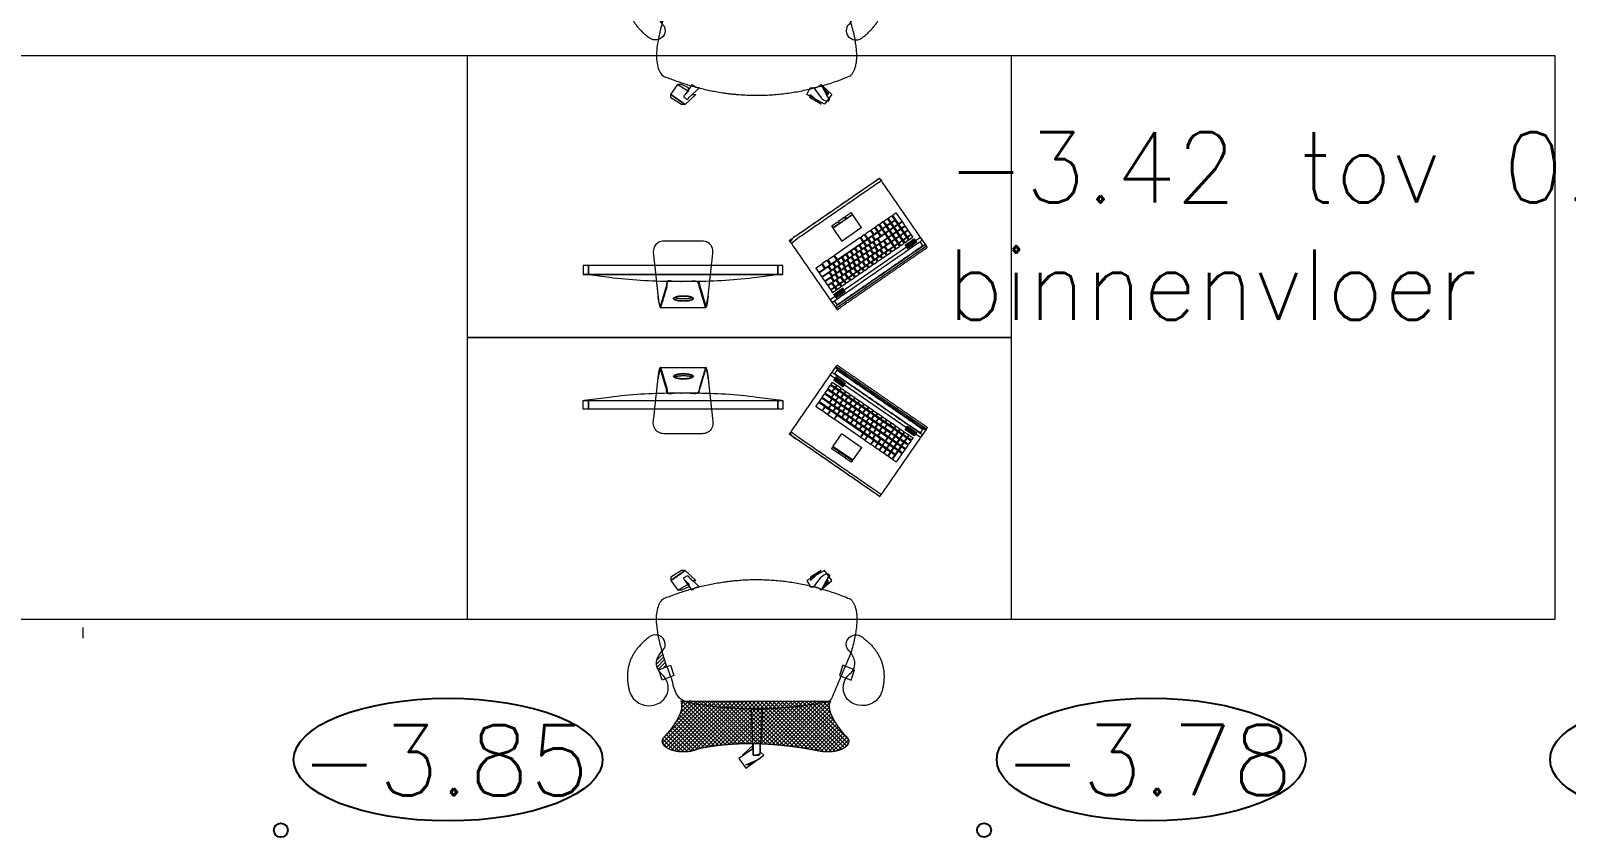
# Model space of a CAD drawing. Header units: millimetres. Extents: x 361 to 21231, y 184 to 1849.
# Drawn here: x 2503.356 to 2507.723, y 507.812 to 510.106 of the extents above; entities that cross this region are included whole.
import ezdxf

# ---------------------------------------------------------------- set-up
doc = ezdxf.new("R2010")
doc.units = ezdxf.units.MM
doc.header["$LTSCALE"] = 0.2
doc.set_wipeout_variables(frame=1)
for name, color, linetype, lineweight in [('... interieur - ALGEMEEN', 7, 'Continuous', 5), ('... interieur - los meubilair', 7, 'Continuous', 5), ('82 losse gebruikersvoorzieningen', 7, 'Continuous', 9), ('Geen', 7, 'Continuous', 5)]:
    doc.layers.add(name, color=color, linetype=linetype, lineweight=lineweight)
doc.layers.add('bestaande hoogtepunten', color=7, linetype='Continuous')
doc.layers.add('ontwerp', color=7, linetype='Continuous')
doc.styles.get("Standard").update_dxf_attribs({"font": 'txt.shx', "height": 0.2})

# ---------------------------------------------------------------- blocks, each defined once
blk = doc.blocks.new('Groep-29')
at = {"layer": '... interieur - los meubilair', "color": 7, "linetype": 'Continuous', "lineweight": 5, "flags": 128}
for points in [[(-305.82, 3427.02), (-303.02, 3429.06), (-302.77, 3429.33, 0.187587), (-302.08, 3431.09), (-302.33, 3431.36, 0.683904), (-303.02, 3431.09), (-306.75, 3429.06), (-306.51, 3428.79, -0.187716), (-305.82, 3427.02)], [(-305.82, 3426), (-305.82, 3427.02), (-303.02, 3429.06), (-302.77, 3429.33, 0.187587), (-302.08, 3431.09), (-302.33, 3431.36, 0.683904), (-303.02, 3431.09), (-305.82, 3430.07), (-303.95, 3432.11), (-301.15, 3430.07), (-303.95, 3424.99)], [(-305.82, 3394.46, -0.187608), (-306.51, 3392.7), (-306.75, 3392.43), (-303.95, 3390.39), (-303.71, 3390.13, 0.683539), (-303.02, 3390.39), (-302.72, 3390.72, 0.652678), (-303.02, 3391.41)], [(-303.95, 3392.43), (-303.95, 3393.45), (-301.15, 3390.39), (-303.95, 3386.32), (-306.75, 3388.36), (-304.89, 3391.41), (-303.95, 3390.39), (-303.71, 3390.13, 0.683539), (-303.02, 3390.39), (-302.72, 3390.72, 0.652678), (-303.02, 3391.41)]]:
    blk.add_lwpolyline(points, format="xyb", close=True, dxfattribs=at)
for points in [[(-306.75, 3429.06), (-304.89, 3431.09), (-303.95, 3431.09), (-305.82, 3430.07)], [(-301.15, 3429.06), (-303.02, 3426.01), (-303.95, 3426), (-301.15, 3429.06)], [(-304.89, 3391.41), (-305.82, 3391.41), (-306.75, 3389.38), (-306.75, 3388.36)], [(-301.15, 3389.38), (-303.02, 3386.32), (-303.95, 3386.32), (-301.15, 3390.39)]]:
    blk.add_lwpolyline(points, close=True, dxfattribs=at)
blk = doc.blocks.new('Groep-30')
at = {"layer": '... interieur - los meubilair', "linetype": 'Continuous', "lineweight": 5, "true_color": 0xaaaaaa}
h = blk.add_hatch(dxfattribs=at)
h.set_pattern_fill('RÉSILLE', color=253, style=0, pattern_type=2)
h.set_pattern_definition([(45, (0, 0), (-0.3858507, -1.51584201), []), (135, (7.48355, -7.48355), (0.79846278, 0.37286968), [])])
h.paths.add_polyline_path([(-352.75, 3389.9), (-352.74, 3390.3), (-352.72, 3390.69), (-352.69, 3391.08), (-352.65, 3391.46), (-352.59, 3391.83), (-352.52, 3392.19), (-352.44, 3392.55), (-352.35, 3392.9), (-352.29, 3393.09), (-352.23, 3393.26), (-352.17, 3393.44), (-352.11, 3393.61), (-352.04, 3393.77), (-351.97, 3393.92), (-351.9, 3394.08), (-351.83, 3394.22), (-351.83, 3394.22), (-351.74, 3394.67), (-351.61, 3395.34), (-351.46, 3396.19), (-351.3, 3397.15), (-351.16, 3398.11), (-351.03, 3399.07), (-350.9, 3400.14), (-350.82, 3400.89), (-350.74, 3401.74), (-350.66, 3402.7), (-350.54, 3404.41), (-350.48, 3405.79), (-350.44, 3408.35), (-350.44, 3410.27), (-350.5, 3412.41), (-350.63, 3414.75), (-350.82, 3417.1), (-351, 3418.83), (-351.14, 3420.09), (-351.27, 3421.13), (-351.43, 3422.22), (-351.57, 3423.29), (-351.88, 3425.1), (-352.11, 3426.49), (-352.5, 3428.51), (-352.5, 3428.51), (-352.56, 3428.8), (-352.61, 3429.09), (-352.65, 3429.38), (-352.69, 3429.68), (-352.71, 3429.98), (-352.73, 3430.29), (-352.75, 3430.6), (-352.75, 3430.91), (-352.74, 3431.31), (-352.72, 3431.71), (-352.69, 3432.09), (-352.65, 3432.47), (-352.59, 3432.84), (-352.52, 3433.21), (-352.44, 3433.56), (-352.35, 3433.92), (-352.24, 3434.26), (-352.13, 3434.58), (-352, 3434.88), (-351.87, 3435.16), (-351.73, 3435.43), (-351.58, 3435.68), (-351.42, 3435.9), (-351.25, 3436.11), (-351.07, 3436.3), (-350.89, 3436.47), (-350.71, 3436.6), (-350.52, 3436.72), (-350.33, 3436.81), (-350.14, 3436.87), (-349.94, 3436.91), (-349.74, 3436.92), (-349.54, 3436.91), (-349.35, 3436.87), (-349.15, 3436.81), (-348.96, 3436.72), (-348.78, 3436.6), (-348.59, 3436.47), (-348.41, 3436.3), (-348.24, 3436.11), (-348.21, 3436.08), (-348.18, 3436.04), (-348.15, 3436.01), (-348.12, 3435.97), (-348.09, 3435.93), (-348.07, 3435.89), (-348.04, 3435.85), (-348.01, 3435.81), (-348.01, 3435.82), (-347.3, 3435.24), (-346.65, 3434.71), (-345.91, 3434.17), (-345.07, 3433.57), (-344.43, 3433.15), (-343.87, 3432.79), (-343.41, 3432.53), (-342.67, 3432.14), (-342.02, 3431.85), (-341.37, 3431.61), (-340.73, 3431.43), (-340.17, 3431.34), (-339.62, 3431.33), (-339.06, 3431.39), (-338.57, 3431.58), (-338.31, 3431.72), (-338.31, 3389.09), (-338.41, 3389.15), (-338.69, 3389.29), (-338.97, 3389.39), (-339.34, 3389.47), (-339.62, 3389.49), (-340.08, 3389.49), (-340.45, 3389.43), (-340.82, 3389.37), (-341.19, 3389.26), (-341.74, 3389.07), (-342.3, 3388.83), (-342.97, 3388.51), (-343.87, 3388.01), (-344.57, 3387.55), (-345.91, 3386.66), (-346.65, 3386.08), (-347.76, 3385.1), (-348.45, 3384.48), (-348.6, 3384.34), (-348.76, 3384.22), (-348.92, 3384.12), (-349.08, 3384.04), (-349.24, 3383.98), (-349.4, 3383.93), (-349.57, 3383.91), (-349.74, 3383.9), (-349.94, 3383.91), (-350.14, 3383.95), (-350.33, 3384.01), (-350.52, 3384.1), (-350.71, 3384.21), (-350.89, 3384.35), (-351.07, 3384.51), (-351.25, 3384.7), (-351.42, 3384.91), (-351.58, 3385.14), (-351.73, 3385.39), (-351.87, 3385.65), (-352, 3385.94), (-352.13, 3386.24), (-352.24, 3386.56), (-352.35, 3386.9), (-352.44, 3387.25), (-352.52, 3387.61), (-352.59, 3387.97), (-352.65, 3388.35), (-352.69, 3388.72), (-352.72, 3389.11), (-352.74, 3389.5)])
at = {"layer": '... interieur - los meubilair', "linetype": 'Continuous', "lineweight": 15, "true_color": 0x444444}
h = blk.add_hatch(dxfattribs=at)
h.set_pattern_fill('OMBRE 1', color=250, style=0, pattern_type=2)
h.set_pattern_definition([(45, (0, 0), (12.12673611, 11.13454861), [])])
h.paths.add_polyline_path([(-325.31, 3382.93), (-325.75, 3382.7), (-326.28, 3382.48), (-326.69, 3382.37), (-327.16, 3382.28), (-327.49, 3382.28), (-327.87, 3382.28), (-328.34, 3382.36), (-328.7, 3382.47), (-329.06, 3382.59), (-329.31, 3382.72), (-329.74, 3382.96), (-329.86, 3383.06), (-329.38, 3382.9), (-328.46, 3385.21), (-327.88, 3385.02), (-327.31, 3384.82), (-326.76, 3384.64), (-326.21, 3384.46), (-325.66, 3384.3), (-325.13, 3384.13), (-324.6, 3383.98), (-324.09, 3383.83), (-324.31, 3383.63), (-324.78, 3383.27)])
at = {"layer": '... interieur - los meubilair', "color": 7, "linetype": 'Continuous', "lineweight": 5}
blk.add_line((-338.31, 3389.09), (-338.31, 3431.72), dxfattribs=at)
at = {"layer": '... interieur - los meubilair', "color": 7, "linetype": 'Continuous', "lineweight": 5, "flags": 128}
for points in [[(-334.68, 3446.56, 0.047651), (-335.6, 3446.36), (-335.6, 3446.36, 0.393036), (-339.44, 3439.57), (-339.34, 3439.16, 0.435713), (-333.03, 3435.6, 0.130433), (-330.72, 3437.07), (-330.68, 3437.11), (-330.68, 3437.08), (-330.22, 3437.58), (-329.74, 3437.97), (-329.31, 3438.21), (-329.06, 3438.34), (-328.7, 3438.46), (-328.34, 3438.57), (-327.87, 3438.64), (-327.49, 3438.65), (-327.16, 3438.64), (-326.69, 3438.56), (-326.28, 3438.45), (-325.75, 3438.22), (-325.31, 3438), (-324.78, 3437.66), (-324.31, 3437.3), (-323.89, 3436.93), (-323.89, 3436.94, 0.289846), (-321.43, 3436.29), (-321.42, 3436.3)], [(-321.42, 3436.3, 0.393036), (-319.54, 3439.62), (-319.57, 3439.72), (-319.58, 3439.75, 0.14658), (-320.31, 3441.03)], [(-334.68, 3374.37, -0.047651), (-335.6, 3374.57), (-335.6, 3374.57, -0.393036), (-339.44, 3381.36), (-339.34, 3381.76, -0.435713), (-333.03, 3385.33, -0.130433), (-330.72, 3383.86), (-330.68, 3383.82), (-330.68, 3383.85), (-330.22, 3383.35), (-329.74, 3382.96), (-329.31, 3382.72), (-329.06, 3382.59), (-328.7, 3382.47), (-328.34, 3382.36), (-327.87, 3382.28), (-327.49, 3382.28), (-327.16, 3382.28), (-326.69, 3382.37), (-326.28, 3382.48), (-325.75, 3382.7), (-325.31, 3382.93), (-324.78, 3383.27), (-324.31, 3383.63), (-323.89, 3384), (-323.89, 3383.99, -0.289846), (-321.43, 3384.63), (-321.42, 3384.63)], [(-321.42, 3384.63, -0.393036), (-319.54, 3381.31), (-319.57, 3381.21), (-319.58, 3381.17, -0.14658), (-320.31, 3379.9)]]:
    blk.add_lwpolyline(points, format="xyb", dxfattribs=at)
for points in [[(-328.05, 3435.25), (-330.99, 3434.28), (-332.32, 3437.62), (-329.38, 3438.59)], [(-354.59, 3411.76), (-356.46, 3408.71), (-356.46, 3407.69), (-354.59, 3411.76)], [(-351.79, 3409.73), (-350.86, 3409.72), (-353.66, 3406.67), (-353.66, 3406.67), (-351.79, 3409.73)], [(-353.66, 3409.73), (-350.44, 3409.6), (-350.44, 3409.73)], [(-328.05, 3386.24), (-330.99, 3387.21), (-332.32, 3383.87), (-329.38, 3382.9)]]:
    blk.add_lwpolyline(points, close=True, dxfattribs=at)
for points in [[(-351.79, 3409.73), (-354.6, 3405.66), (-357.4, 3407.69), (-353.66, 3412.78), (-352.73, 3411.76, 0.414214), (-353.66, 3410.83), (-353.66, 3410.74), (-353.66, 3409.73)], [(-350.46, 3409.73), (-353.66, 3409.73), (-353.66, 3410.74), (-353.66, 3411.23, -0.414217), (-353.13, 3411.76), (-350.46, 3411.76), (-350.46, 3410.74), (-350.46, 3409.73)]]:
    blk.add_lwpolyline(points, format="xyb", close=True, dxfattribs=at)
blk.add_lwpolyline([(-350.46, 3411.76), (-352.78, 3411.76), (-350.49, 3411.86), (-350.49, 3411.76)], dxfattribs=at)
at = {"layer": '... interieur - los meubilair', "color": 253, "linetype": 'Continuous', "lineweight": 5, "true_color": 0xaaaaaa, "flags": 128}
blk.add_lwpolyline([(-350.43, 3409.61), (-340.53, 3409.22), (-340.52, 3412.3), (-350.48, 3411.87)], close=True, dxfattribs=at)
at = {"layer": '... interieur - los meubilair', "color": 7, "linetype": 'Continuous', "lineweight": 5}
for points in [[(-320.3, 3441.02), (-326.04, 3448.47), (-334.69, 3446.56)], [(-320.3, 3379.91), (-326.04, 3372.45), (-334.69, 3374.37)]]:
    blk.add_open_spline(points, degree=2, dxfattribs=at)
for points, knots in [([(-324.62, 3437.51), (-312.7, 3441), (-309.26, 3437.41), (-298.19, 3410.74), (-309.26, 3384.08), (-314.38, 3378.73), (-338.31, 3389.09), (-342.76, 3410.41), (-338.31, 3431.72), (-331.46, 3434.61), (-324.62, 3437.51)], [0, 0, 0, 0.100312, 0.100312, 0.683269, 0.683269, 0.832686, 0.832686, 0.95742, 0.95742, 1, 1, 1]), ([(-352.75, 3389.9), (-352.75, 3391.51), (-352.13, 3393.65), (-351.83, 3394.22), (-351.83, 3394.22), (-351.83, 3394.22), (-351.78, 3394.45), (-351.74, 3394.67), (-351.68, 3395.01), (-351.61, 3395.34), (-351.54, 3395.77), (-351.46, 3396.19), (-351.38, 3396.67), (-351.3, 3397.15), (-351.23, 3397.63), (-351.16, 3398.11), (-351.09, 3398.59), (-351.03, 3399.07), (-350.97, 3399.61), (-350.9, 3400.14), (-350.86, 3400.51), (-350.82, 3400.89), (-350.78, 3401.31), (-350.74, 3401.74), (-350.7, 3402.22), (-350.66, 3402.7), (-350.6, 3403.55), (-350.54, 3404.41), (-350.51, 3405.1), (-350.48, 3405.79), (-350.46, 3407.07), (-350.44, 3408.35), (-350.44, 3409.31), (-350.44, 3410.27), (-350.47, 3411.34), (-350.5, 3412.41), (-350.57, 3413.58), (-350.63, 3414.75), (-350.73, 3415.93), (-350.82, 3417.1), (-350.91, 3417.97), (-351, 3418.83), (-351.07, 3419.46), (-351.14, 3420.09), (-351.21, 3420.61), (-351.27, 3421.13), (-351.35, 3421.67), (-351.43, 3422.22), (-351.5, 3422.75), (-351.57, 3423.29), (-351.72, 3424.19), (-351.88, 3425.1), (-351.99, 3425.79), (-352.11, 3426.49), (-352.3, 3427.5), (-352.5, 3428.51), (-352.5, 3428.51), (-352.5, 3428.51), (-352.75, 3429.65), (-352.75, 3432.52), (-351.94, 3435.31), (-350.55, 3436.92), (-348.94, 3436.92), (-348.12, 3435.98), (-348.01, 3435.81), (-348.01, 3435.82), (-348.01, 3435.82), (-347.65, 3435.53), (-347.3, 3435.24), (-346.97, 3434.98), (-346.65, 3434.71), (-346.28, 3434.44), (-345.91, 3434.17), (-345.49, 3433.87), (-345.07, 3433.57), (-344.75, 3433.36), (-344.43, 3433.15), (-344.15, 3432.97), (-343.87, 3432.79), (-343.64, 3432.66), (-343.41, 3432.53), (-343.04, 3432.34), (-342.67, 3432.14), (-342.34, 3432), (-342.02, 3431.85), (-341.7, 3431.73), (-341.37, 3431.61), (-341.05, 3431.52), (-340.73, 3431.43), (-340.45, 3431.39), (-340.17, 3431.34), (-339.89, 3431.34), (-339.62, 3431.33), (-339.34, 3431.36), (-339.06, 3431.39), (-338.82, 3431.48), (-338.57, 3431.58), (-338.44, 3431.65), (-338.31, 3431.72), (-338.31, 3410.41), (-338.31, 3389.09), (-338.36, 3389.12), (-338.41, 3389.15), (-338.55, 3389.22), (-338.69, 3389.29), (-338.83, 3389.34), (-338.97, 3389.39), (-339.15, 3389.43), (-339.34, 3389.47), (-339.48, 3389.48), (-339.62, 3389.49), (-339.85, 3389.49), (-340.08, 3389.49), (-340.26, 3389.46), (-340.45, 3389.43), (-340.63, 3389.4), (-340.82, 3389.37), (-341, 3389.31), (-341.19, 3389.26), (-341.47, 3389.17), (-341.74, 3389.07), (-342.02, 3388.95), (-342.3, 3388.83), (-342.63, 3388.67), (-342.97, 3388.51), (-343.42, 3388.26), (-343.87, 3388.01), (-344.22, 3387.78), (-344.57, 3387.55), (-345.24, 3387.11), (-345.91, 3386.66), (-346.28, 3386.37), (-346.65, 3386.08), (-347.2, 3385.59), (-347.76, 3385.1), (-348.1, 3384.79), (-348.45, 3384.48), (-349.06, 3383.9), (-350.55, 3383.9), (-351.94, 3385.5), (-352.75, 3388.29), (-352.75, 3389.9)], [0, 0, 0, 0.016411, 0.025196, 0.025196, 0.025213, 0.025213, 0.028318, 0.028318, 0.032929, 0.032929, 0.038811, 0.038811, 0.045411, 0.045411, 0.051993, 0.051993, 0.058563, 0.058563, 0.065848, 0.065848, 0.070947, 0.070947, 0.07676, 0.07676, 0.083293, 0.083293, 0.094896, 0.094896, 0.104309, 0.104309, 0.121676, 0.121676, 0.134698, 0.134698, 0.149174, 0.149174, 0.165115, 0.165115, 0.181082, 0.181082, 0.192899, 0.192899, 0.201455, 0.201455, 0.208563, 0.208563, 0.21606, 0.21606, 0.223358, 0.223358, 0.235831, 0.235831, 0.245366, 0.245366, 0.259366, 0.259366, 0.259371, 0.259371, 0.275108, 0.295093, 0.315077, 0.335062, 0.355046, 0.358459, 0.358459, 0.358526, 0.358526, 0.366622, 0.366622, 0.373934, 0.373934, 0.382011, 0.382011, 0.391035, 0.391035, 0.397795, 0.397795, 0.403584, 0.403584, 0.408239, 0.408239, 0.415586, 0.415586, 0.421831, 0.421831, 0.427905, 0.427905, 0.433803, 0.433803, 0.438735, 0.438735, 0.443612, 0.443612, 0.448523, 0.448523, 0.453088, 0.453088, 0.45572, 0.45572, 0.83, 0.83, 0.831037, 0.831037, 0.833753, 0.833753, 0.83633, 0.83633, 0.839671, 0.839671, 0.842111, 0.842111, 0.846173, 0.846173, 0.849465, 0.849465, 0.852758, 0.852758, 0.85614, 0.85614, 0.86129, 0.86129, 0.866592, 0.866592, 0.873098, 0.873098, 0.882198, 0.882198, 0.889512, 0.889512, 0.903619, 0.903619, 0.911889, 0.911889, 0.924897, 0.924897, 0.933067, 0.933067, 0.947844, 0.96523, 0.982615, 1, 1, 1])]:
    blk.add_open_spline(points, degree=2, knots=knots, dxfattribs=at)
at = {"layer": '... interieur - los meubilair', "color": 7}
blk.add_blockref('Groep-29', (0, 0), dxfattribs=at)
blk = doc.blocks.new("82 iMac  24' (2D)")
at = {"layer": 'Geen', "color": 251, "linetype": 'Continuous', "lineweight": 9, "flags": 128}
for points in [[(-28.4, 0.02), (-26.9, 0.02), (-26.9, -2.48), (-28.4, -2.48)], [(-26.9, 0.02), (26.9, 0.02), (26.9, -2.48), (-26.9, -2.48)], [(26.9, 0.02), (28.4, 0.02), (28.4, -2.48), (26.9, -2.48)]]:
    blk.add_lwpolyline(points, close=True, dxfattribs=at)
blk.add_lwpolyline([(28.05, -0.02), (21, 0.9, 0.032382), (3.1, 2.06), (0.05, 2.06), (0.05, 2.06, 0.000081), (0, 2.06), (0, 2.06), (0, 2.06, 0.000081), (-0.05, 2.06), (-0.05, 2.06), (-3.16, 2.06, 0.032182), (-20.95, 0.91), (-28.15, -0.02)], format="xyb", close=True, dxfattribs=at)
at = {"layer": 'Geen', "color": 251, "linetype": 'Continuous', "lineweight": 9}
for points, weights, knots in [([(0, 9.42), (-3.24, 9.42), (-6.48, 9.42), (-6.88, 9.01), (-7.3, 4.59), (-7.89, -0.77), (-8.47, -6.13), (-8.62, -7.46), (-7.73, -8.46), (-6.83, -9.46), (-5.49, -9.46), (0, -9.46), (5.49, -9.46), (6.83, -9.46), (7.73, -8.46), (8.62, -7.46), (8.47, -6.13), (7.89, -0.77), (7.3, 4.59), (6.88, 9.01), (6.48, 9.42), (3.24, 9.42), (0, 9.42)], [1, 1, 1, 1, 1, 1, 1, 0.913071272357, 1, 0.913071272357, 1, 1, 1, 0.913071272357, 1, 0.913071272357, 1, 1, 1, 1, 1, 1, 1], [0, 0, 0, 0.312918, 0.312918, 0.368269, 0.368269, 0.435366, 0.435366, 0.450593, 0.450593, 0.465821, 0.465821, 0.534179, 0.534179, 0.549407, 0.549407, 0.564634, 0.564634, 0.631731, 0.631731, 0.687082, 0.687082, 1, 1, 1]), ([(0.05, 2.06), (2.27, 2.06), (4.5, 1.99), (4.51, 3.13), (4.7, 3.74), (5.37, 6.01), (6.05, 8.29), (6.35, 9.38), (6.46, 9.42), (0, 9.42), (-6.46, 9.42), (-6.35, 9.38), (-6.05, 8.29), (-5.37, 6.01), (-4.7, 3.74), (-4.51, 3.13), (-4.5, 1.99), (-2.27, 2.06), (-0.05, 2.06), (0, 2.06), (0.05, 2.06)], [1, 0.999870736333, 1, 1, 1, 1, 1, 1, 1, 1, 1, 1, 1, 1, 1, 1, 1, 0.999870736333, 1, 1, 1], [0, 0, 0, 0.017161, 0.017161, 0.025929, 0.025929, 0.05831, 0.05831, 0.073867, 0.073867, 0.925785, 0.925785, 0.941343, 0.941343, 0.973724, 0.973724, 0.982491, 0.982491, 0.999652, 0.999652, 1, 1, 1])]:
    blk.add_rational_spline(points, weights, degree=2, knots=knots, dxfattribs=at)
for points, knots in [([(-6.05, 8.29), (-6.37, 9.46), (-6.48, 9.42), (-6.8, 9.1), (-7.13, 6.24), (-6.93, 7.52), (-6.63, 8.57), (-6.42, 8.79), (-6.35, 8.62), (-5.55, 5.93), (-4.75, 3.25), (-4.58, 2.69), (-4.5, 1.99), (-4.51, 3.13), (-4.7, 3.74), (-5.37, 6.01), (-6.05, 8.29)], [0, 0, 0, 0.011626, 0.011626, 0.058332, 0.058332, 0.079406, 0.100481, 0.121555, 0.121555, 0.435071, 0.435071, 0.500795, 0.500795, 0.607161, 0.607161, 1, 1, 1]), ([(-6.46, 9.42), (-6.47, 9.42), (-6.48, 9.42), (-6.47, 9.42), (-6.46, 9.42)], [0, 0, 0, 0.49952, 0.49952, 1, 1, 1]), ([(6.05, 8.29), (6.37, 9.46), (6.48, 9.42), (6.8, 9.1), (7.13, 6.24), (6.93, 7.52), (6.63, 8.57), (6.42, 8.79), (6.35, 8.62), (5.55, 5.93), (4.75, 3.25), (4.59, 2.69), (4.5, 1.99), (4.51, 3.13), (4.7, 3.74), (5.37, 6.01), (6.05, 8.29)], [0, 0, 0, 0.011627, 0.011627, 0.058334, 0.058334, 0.079408, 0.100483, 0.121557, 0.121557, 0.435073, 0.435073, 0.500798, 0.500798, 0.607163, 0.607163, 1, 1, 1]), ([(6.46, 9.42), (6.47, 9.42), (6.48, 9.42), (6.47, 9.42), (6.46, 9.42)], [0, 0, 0, 0.50048, 0.50048, 1, 1, 1]), ([(0.11, 7.59), (-0.95, 7.58), (-2.33, 7.29), (-2.87, 6.83), (-2.01, 6.39), (-0.91, 6.2), (0.11, 6.18), (1.13, 6.2), (2.22, 6.39), (3.08, 6.83), (2.54, 7.29), (1.17, 7.58), (0.11, 7.59)], [0, 0, 0, 0.1, 0.2, 0.3, 0.4, 0.5, 0.5, 0.6, 0.7, 0.8, 0.9, 1, 1, 1]), ([(0.11, 7.01), (1.29, 6.98), (2.32, 6.79), (2.74, 6.66), (3.06, 6.85), (2.54, 7.29), (1.17, 7.58), (0.11, 7.59), (-0.95, 7.58), (-2.33, 7.29), (-2.84, 6.86), (-2.52, 6.66), (-2.1, 6.79), (-1.07, 6.98), (0.11, 7.01)], [0, 0, 0, 0.105792, 0.211583, 0.211583, 0.300681, 0.400492, 0.500304, 0.500304, 0.600115, 0.699926, 0.788901, 0.788901, 0.89445, 1, 1, 1]), ([(-2.44, 6.61), (-2.87, 6.83), (-2.33, 7.29), (-0.95, 7.58), (0.11, 7.59), (1.17, 7.58), (2.54, 7.29), (3.08, 6.83), (2.22, 6.39), (1.13, 6.2), (0.11, 6.18), (-0.91, 6.2), (-2.01, 6.39), (-2.44, 6.61)], [0, 0, 0, 0.1, 0.2, 0.3, 0.3, 0.4, 0.5, 0.6, 0.7, 0.8, 0.8, 0.9, 1, 1, 1])]:
    blk.add_open_spline(points, degree=2, knots=knots, dxfattribs=at)
blk = doc.blocks.new("82 Laptop 17' (2D)")
at = {"layer": 'Geen', "color": 251, "linetype": 'Continuous', "lineweight": 9, "flags": 128}
for points in [[(-19.49, 14.31), (19.51, 14.31), (19.51, 10.63), (-19.49, 10.63)], [(-17.37, 11.27), (-17.27, 11.27), (-17.27, 9.77), (-17.37, 9.77)], [(-17.17, 11.27), (-17.07, 11.27), (-17.07, 9.77), (-17.17, 9.77)], [(-16.97, 11.27), (-16.87, 11.27), (-16.87, 9.77), (-16.97, 9.77)], [(-16.77, 11.27), (-16.67, 11.27), (-16.67, 9.77), (-16.77, 9.77)], [(-16.57, 11.27), (-16.47, 11.27), (-16.47, 9.77), (-16.57, 9.77)], [(-16.37, 11.27), (-16.27, 11.27), (-16.27, 9.77), (-16.37, 9.77)], [(-16.17, 11.27), (-16.07, 11.27), (-16.07, 9.77), (-16.17, 9.77)], [(-15.97, 11.27), (-15.87, 11.27), (-15.87, 9.77), (-15.97, 9.77)], [(-15.77, 11.27), (-15.67, 11.27), (-15.67, 9.77), (-15.77, 9.77)], [(-15.57, 11.27), (-15.47, 11.27), (-15.47, 9.77), (-15.57, 9.77)], [(-15.37, 11.27), (-15.27, 11.27), (-15.27, 9.77), (-15.37, 9.77)], [(-15.17, 11.27), (-15.07, 11.27), (-15.07, 9.77), (-15.17, 9.77)], [(-14.97, 11.27), (-14.87, 11.27), (-14.87, 9.77), (-14.97, 9.77)], [(-14.77, 11.27), (-14.67, 11.27), (-14.67, 9.77), (-14.77, 9.77)], [(-14.57, 11.27), (-14.47, 11.27), (-14.47, 9.77), (-14.57, 9.77)], [(-14.37, 11.27), (-14.27, 11.27), (-14.27, 9.77), (-14.37, 9.77)], [(-14.17, 11.27), (-14.07, 11.27), (-14.07, 9.77), (-14.17, 9.77)], [(-13.97, 11.27), (-13.87, 11.27), (-13.87, 9.77), (-13.97, 9.77)], [(-13.77, 11.27), (-13.67, 11.27), (-13.67, 9.77), (-13.77, 9.77)], [(-13.57, 11.27), (-13.47, 11.27), (-13.47, 9.77), (-13.57, 9.77)], [(13.49, 11.27), (13.59, 11.27), (13.59, 9.77), (13.49, 9.77)], [(13.69, 11.27), (13.79, 11.27), (13.79, 9.77), (13.69, 9.77)], [(13.89, 11.27), (13.99, 11.27), (13.99, 9.77), (13.89, 9.77)], [(14.09, 11.27), (14.19, 11.27), (14.19, 9.77), (14.09, 9.77)], [(14.29, 11.27), (14.39, 11.27), (14.39, 9.77), (14.29, 9.77)], [(14.49, 11.27), (14.59, 11.27), (14.59, 9.77), (14.49, 9.77)], [(14.69, 11.27), (14.79, 11.27), (14.79, 9.77), (14.69, 9.77)], [(14.89, 11.27), (14.99, 11.27), (14.99, 9.77), (14.89, 9.77)], [(15.09, 11.27), (15.19, 11.27), (15.19, 9.77), (15.09, 9.77)], [(15.29, 11.27), (15.39, 11.27), (15.39, 9.77), (15.29, 9.77)], [(15.49, 11.27), (15.59, 11.27), (15.59, 9.77), (15.49, 9.77)], [(15.69, 11.27), (15.79, 11.27), (15.79, 9.77), (15.69, 9.77)], [(15.89, 11.27), (15.99, 11.27), (15.99, 9.77), (15.89, 9.77)], [(16.09, 11.27), (16.19, 11.27), (16.19, 9.77), (16.09, 9.77)], [(16.29, 11.27), (16.39, 11.27), (16.39, 9.77), (16.29, 9.77)], [(16.49, 11.27), (16.59, 11.27), (16.59, 9.77), (16.49, 9.77)], [(16.69, 11.27), (16.79, 11.27), (16.79, 9.77), (16.69, 9.77)], [(16.89, 11.27), (16.99, 11.27), (16.99, 9.77), (16.89, 9.77)], [(17.09, 11.27), (17.19, 11.27), (17.19, 9.77), (17.09, 9.77)], [(17.29, 11.27), (17.39, 11.27), (17.39, 9.77), (17.29, 9.77)]]:
    blk.add_lwpolyline(points, close=True, dxfattribs=at)
for points in [[(-17.36, 8.84, -0.414214), (-17.21, 8.99), (-15.79, 8.99, -0.414214), (-15.64, 8.84), (-15.64, 8.12, -0.414214), (-15.79, 7.97), (-17.21, 7.97, -0.414214), (-17.36, 8.12)], [(-17.36, 7.58, -0.414214), (-17.21, 7.73), (-15.84, 7.73, -0.414214), (-15.69, 7.58), (-15.69, 6.27, -0.414214), (-15.84, 6.12), (-17.21, 6.12, -0.414214), (-17.36, 6.27)], [(-17.36, 5.72, -0.414214), (-17.21, 5.87), (-14.9, 5.87, -0.414214), (-14.75, 5.72), (-14.75, 4.41, -0.414214), (-14.9, 4.26), (-17.21, 4.26, -0.414214), (-17.36, 4.41)], [(-15.47, 7.58, -0.414214), (-15.32, 7.73), (-13.95, 7.73, -0.414214), (-13.8, 7.58), (-13.8, 6.27, -0.414214), (-13.95, 6.12), (-15.32, 6.12, -0.414214), (-15.47, 6.27)], [(-15.4, 8.84, -0.414214), (-15.25, 8.99), (-13.83, 8.99, -0.414214), (-13.68, 8.84), (-13.68, 8.12, -0.414214), (-13.83, 7.97), (-15.25, 7.97, -0.414214), (-15.4, 8.12)], [(-14.52, 5.72, -0.414214), (-14.37, 5.87), (-13, 5.87, -0.414214), (-12.85, 5.72), (-12.85, 4.41, -0.414214), (-13, 4.26), (-14.37, 4.26, -0.414214), (-14.52, 4.41)], [(-13.57, 7.58, -0.414214), (-13.42, 7.73), (-12.05, 7.73, -0.414214), (-11.9, 7.58), (-11.9, 6.27, -0.414214), (-12.05, 6.12), (-13.42, 6.12, -0.414214), (-13.57, 6.27)], [(-13.43, 8.84, -0.414214), (-13.28, 8.99), (-11.86, 8.99, -0.414214), (-11.71, 8.84), (-11.71, 8.12, -0.414214), (-11.86, 7.97), (-13.28, 7.97, -0.414214), (-13.43, 8.12)], [(-12.63, 5.72, -0.414214), (-12.48, 5.87), (-11.11, 5.87, -0.414214), (-10.96, 5.72), (-10.96, 4.41, -0.414214), (-11.11, 4.26), (-12.48, 4.26, -0.414214), (-12.63, 4.41)], [(-11.68, 7.58, -0.414214), (-11.53, 7.73), (-10.16, 7.73, -0.414214), (-10.01, 7.58), (-10.01, 6.27, -0.414214), (-10.16, 6.12), (-11.53, 6.12, -0.414214), (-11.68, 6.27)], [(-11.47, 8.84, -0.414214), (-11.32, 8.99), (-9.9, 8.99, -0.414214), (-9.75, 8.84), (-9.75, 8.12, -0.414214), (-9.9, 7.97), (-11.32, 7.97, -0.414214), (-11.47, 8.12)], [(-10.73, 5.72, -0.414214), (-10.58, 5.87), (-9.21, 5.87, -0.414214), (-9.06, 5.72), (-9.06, 4.41, -0.414214), (-9.21, 4.26), (-10.58, 4.26, -0.414214), (-10.73, 4.41)], [(-9.79, 7.58, -0.414214), (-9.64, 7.73), (-8.27, 7.73, -0.414214), (-8.12, 7.58), (-8.12, 6.27, -0.414214), (-8.27, 6.12), (-9.64, 6.12, -0.414214), (-9.79, 6.27)], [(-9.51, 8.84, -0.414214), (-9.36, 8.99), (-7.94, 8.99, -0.414214), (-7.79, 8.84), (-7.79, 8.12, -0.414214), (-7.94, 7.97), (-9.36, 7.97, -0.414214), (-9.51, 8.12)], [(-8.84, 5.72, -0.414214), (-8.69, 5.87), (-7.32, 5.87, -0.414214), (-7.17, 5.72), (-7.17, 4.41, -0.414214), (-7.32, 4.26), (-8.69, 4.26, -0.414214), (-8.84, 4.41)], [(-7.89, 7.58, -0.414214), (-7.74, 7.73), (-6.37, 7.73, -0.414214), (-6.22, 7.58), (-6.22, 6.27, -0.414214), (-6.37, 6.12), (-7.74, 6.12, -0.414214), (-7.89, 6.27)], [(-7.54, 8.84, -0.414214), (-7.39, 8.99), (-5.97, 8.99, -0.414214), (-5.82, 8.84), (-5.82, 8.12, -0.414214), (-5.97, 7.97), (-7.39, 7.97, -0.414214), (-7.54, 8.12)], [(-6.94, 5.72, -0.414214), (-6.79, 5.87), (-5.42, 5.87, -0.414214), (-5.27, 5.72), (-5.27, 4.41, -0.414214), (-5.42, 4.26), (-6.79, 4.26, -0.414214), (-6.94, 4.41)], [(-6, 7.58, -0.414214), (-5.85, 7.73), (-4.48, 7.73, -0.414214), (-4.33, 7.58), (-4.33, 6.27, -0.414214), (-4.48, 6.12), (-5.85, 6.12, -0.414214), (-6, 6.27)], [(-5.58, 8.84, -0.414214), (-5.43, 8.99), (-4.01, 8.99, -0.414214), (-3.86, 8.84), (-3.86, 8.12, -0.414214), (-4.01, 7.97), (-5.43, 7.97, -0.414214), (-5.58, 8.12)], [(-5.05, 5.72, -0.414214), (-4.9, 5.87), (-3.53, 5.87, -0.414214), (-3.38, 5.72), (-3.38, 4.41, -0.414214), (-3.53, 4.26), (-4.9, 4.26, -0.414214), (-5.05, 4.41)], [(-4.1, 7.58, -0.414214), (-3.95, 7.73), (-2.58, 7.73, -0.414214), (-2.43, 7.58), (-2.43, 6.27, -0.414214), (-2.58, 6.12), (-3.95, 6.12, -0.414214), (-4.1, 6.27)], [(-3.62, 8.84, -0.414214), (-3.47, 8.99), (-2.05, 8.99, -0.414214), (-1.9, 8.84), (-1.9, 8.12, -0.414214), (-2.05, 7.97), (-3.47, 7.97, -0.414214), (-3.62, 8.12)], [(-3.15, 5.72, -0.414214), (-3, 5.87), (-1.63, 5.87, -0.414214), (-1.48, 5.72), (-1.48, 4.41, -0.414214), (-1.63, 4.26), (-3, 4.26, -0.414214), (-3.15, 4.41)], [(-2.21, 7.58, -0.414214), (-2.06, 7.73), (-0.69, 7.73, -0.414214), (-0.54, 7.58), (-0.54, 6.27, -0.414214), (-0.69, 6.12), (-2.06, 6.12, -0.414214), (-2.21, 6.27)], [(-1.65, 8.84, -0.414214), (-1.5, 8.99), (-0.08, 8.99, -0.414214), (0.07, 8.84), (0.07, 8.12, -0.414214), (-0.08, 7.97), (-1.5, 7.97, -0.414214), (-1.65, 8.12)], [(-1.26, 5.72, -0.414214), (-1.11, 5.87), (0.26, 5.87, -0.414214), (0.41, 5.72), (0.41, 4.41, -0.414214), (0.26, 4.26), (-1.11, 4.26, -0.414214), (-1.26, 4.41)], [(-0.31, 7.58, -0.414214), (-0.16, 7.73), (1.21, 7.73, -0.414214), (1.36, 7.58), (1.36, 6.27, -0.414214), (1.21, 6.12), (-0.16, 6.12, -0.414214), (-0.31, 6.27)], [(0.31, 8.84, -0.414214), (0.46, 8.99), (1.88, 8.99, -0.414214), (2.03, 8.84), (2.03, 8.12, -0.414214), (1.88, 7.97), (0.46, 7.97, -0.414214), (0.31, 8.12)], [(0.64, 5.72, -0.414214), (0.79, 5.87), (2.16, 5.87, -0.414214), (2.31, 5.72), (2.31, 4.41, -0.414214), (2.16, 4.26), (0.79, 4.26, -0.414214), (0.64, 4.41)], [(1.58, 7.58, -0.414214), (1.73, 7.73), (3.1, 7.73, -0.414214), (3.25, 7.58), (3.25, 6.27, -0.414214), (3.1, 6.12), (1.73, 6.12, -0.414214), (1.58, 6.27)], [(2.28, 8.84, -0.414214), (2.43, 8.99), (3.85, 8.99, -0.414214), (4, 8.84), (4, 8.12, -0.414214), (3.85, 7.97), (2.43, 7.97, -0.414214), (2.28, 8.12)], [(2.53, 5.72, -0.414214), (2.68, 5.87), (4.05, 5.87, -0.414214), (4.2, 5.72), (4.2, 4.41, -0.414214), (4.05, 4.26), (2.68, 4.26, -0.414214), (2.53, 4.41)], [(3.47, 7.58, -0.414214), (3.62, 7.73), (4.99, 7.73, -0.414214), (5.14, 7.58), (5.14, 6.27, -0.414214), (4.99, 6.12), (3.62, 6.12, -0.414214), (3.47, 6.27)], [(4.24, 8.84, -0.414214), (4.39, 8.99), (5.81, 8.99, -0.414214), (5.96, 8.84), (5.96, 8.12, -0.414214), (5.81, 7.97), (4.39, 7.97, -0.414214), (4.24, 8.12)], [(4.43, 5.72, -0.414214), (4.58, 5.87), (5.95, 5.87, -0.414214), (6.1, 5.72), (6.1, 4.41, -0.414214), (5.95, 4.26), (4.58, 4.26, -0.414214), (4.43, 4.41)], [(5.37, 7.58, -0.414214), (5.52, 7.73), (6.89, 7.73, -0.414214), (7.04, 7.58), (7.04, 6.27, -0.414214), (6.89, 6.12), (5.52, 6.12, -0.414214), (5.37, 6.27)], [(6.2, 8.84, -0.414214), (6.35, 8.99), (7.77, 8.99, -0.414214), (7.92, 8.84), (7.92, 8.12, -0.414214), (7.77, 7.97), (6.35, 7.97, -0.414214), (6.2, 8.12)], [(6.32, 5.72, -0.414214), (6.47, 5.87), (7.84, 5.87, -0.414214), (7.99, 5.72), (7.99, 4.41, -0.414214), (7.84, 4.26), (6.47, 4.26, -0.414214), (6.32, 4.41)], [(7.26, 7.58, -0.414214), (7.41, 7.73), (9.74, 7.73, -0.414214), (9.89, 7.58), (9.89, 6.27, -0.414214), (9.74, 6.12), (7.41, 6.12, -0.414214), (7.26, 6.27)], [(8.17, 8.84, -0.414214), (8.32, 8.99), (9.74, 8.99, -0.414214), (9.89, 8.84), (9.89, 8.12, -0.414214), (9.74, 7.97), (8.32, 7.97, -0.414214), (8.17, 8.12)], [(8.22, 5.72, -0.414214), (8.37, 5.87), (9.74, 5.87, -0.414214), (9.89, 5.72), (9.89, 4.41, -0.414214), (9.74, 4.26), (8.37, 4.26, -0.414214), (8.22, 4.41)], [(10.09, 8.84, -0.414214), (10.24, 8.99), (11.55, 8.99, -0.414214), (11.7, 8.84), (11.7, 8.12, -0.414214), (11.55, 7.97), (10.24, 7.97, -0.414214), (10.09, 8.12)], [(10.09, 7.58, -0.414214), (10.24, 7.73), (11.55, 7.73, -0.414214), (11.7, 7.58), (11.7, 6.27, -0.414214), (11.55, 6.12), (10.24, 6.12, -0.414214), (10.09, 6.27)], [(10.09, 5.73, -0.414214), (10.24, 5.88), (11.55, 5.88, -0.414214), (11.7, 5.73), (11.7, 4.42, -0.414214), (11.55, 4.27), (10.24, 4.27, -0.414214), (10.09, 4.42)], [(11.98, 8.84, -0.414214), (12.13, 8.99), (13.44, 8.99, -0.414214), (13.59, 8.84), (13.59, 8.12, -0.414214), (13.44, 7.97), (12.13, 7.97, -0.414214), (11.98, 8.12)], [(11.98, 7.58, -0.414214), (12.13, 7.73), (13.44, 7.73, -0.414214), (13.59, 7.58), (13.59, 6.27, -0.414214), (13.44, 6.12), (12.13, 6.12, -0.414214), (11.98, 6.27)], [(11.98, 5.73, -0.414214), (12.13, 5.88), (13.44, 5.88, -0.414214), (13.59, 5.73), (13.59, 4.42, -0.414214), (13.44, 4.27), (12.13, 4.27, -0.414214), (11.98, 4.42)], [(13.88, 8.84, -0.414214), (14.03, 8.99), (15.34, 8.99, -0.414214), (15.49, 8.84), (15.49, 8.12, -0.414214), (15.34, 7.97), (14.03, 7.97, -0.414214), (13.88, 8.12)], [(13.88, 7.58, -0.414214), (14.03, 7.73), (15.34, 7.73, -0.414214), (15.49, 7.58), (15.49, 6.27, -0.414214), (15.34, 6.12), (14.03, 6.12, -0.414214), (13.88, 6.27)], [(13.88, 5.73, -0.414214), (14.03, 5.88), (15.34, 5.88, -0.414214), (15.49, 5.73), (15.49, 4.42, -0.414214), (15.34, 4.27), (14.03, 4.27, -0.414214), (13.88, 4.42)], [(15.77, 8.84, -0.414214), (15.92, 8.99), (17.23, 8.99, -0.414214), (17.38, 8.84), (17.38, 8.12, -0.414214), (17.23, 7.97), (15.92, 7.97, -0.414214), (15.77, 8.12)], [(15.77, 7.58, -0.414214), (15.92, 7.73), (17.23, 7.73, -0.414214), (17.38, 7.58), (17.38, 6.27, -0.414214), (17.23, 6.12), (15.92, 6.12, -0.414214), (15.77, 6.27)], [(15.77, 5.73, -0.414214), (15.92, 5.88), (17.23, 5.88, -0.414214), (17.38, 5.73), (17.38, 4.42, -0.414214), (17.23, 4.27), (15.92, 4.27, -0.414214), (15.77, 4.42)], [(-17.36, 3.88, -0.414214), (-17.21, 4.03), (-14.44, 4.03, -0.414214), (-14.29, 3.88), (-14.29, 2.57, -0.414214), (-14.44, 2.42), (-17.21, 2.42, -0.414214), (-17.36, 2.57)], [(-17.36, 2.05, -0.414214), (-17.21, 2.2), (-13.52, 2.2, -0.414214), (-13.37, 2.05), (-13.37, 0.74, -0.414214), (-13.52, 0.59), (-17.21, 0.59, -0.414214), (-17.36, 0.74)], [(-17.36, 0.17, -0.414214), (-17.21, 0.32), (-14.92, 0.32, -0.414214), (-14.77, 0.17), (-14.77, -1.35, -0.414214), (-14.92, -1.5), (-17.21, -1.5, -0.414214), (-17.36, -1.35)], [(-14.54, 0.17, -0.414214), (-14.39, 0.32), (-12.53, 0.32, -0.414214), (-12.38, 0.17), (-12.38, -1.35, -0.414214), (-12.53, -1.5), (-14.39, -1.5, -0.414214), (-14.54, -1.35)], [(-14.04, 3.88, -0.414214), (-13.89, 4.03), (-12.52, 4.03, -0.414214), (-12.37, 3.88), (-12.37, 2.57, -0.414214), (-12.52, 2.42), (-13.89, 2.42, -0.414214), (-14.04, 2.57)], [(-13.11, 2.05, -0.414214), (-12.96, 2.2), (-11.59, 2.2, -0.414214), (-11.44, 2.05), (-11.44, 0.74, -0.414214), (-11.59, 0.59), (-12.96, 0.59, -0.414214), (-13.11, 0.74)], [(-12.14, 3.88, -0.414214), (-11.99, 4.03), (-10.62, 4.03, -0.414214), (-10.47, 3.88), (-10.47, 2.57, -0.414214), (-10.62, 2.42), (-11.99, 2.42, -0.414214), (-12.14, 2.57)], [(-12.14, 0.17, -0.414214), (-11.99, 0.32), (-9.69, 0.32, -0.414214), (-9.54, 0.17), (-9.54, -1.35, -0.414214), (-9.69, -1.5), (-11.99, -1.5, -0.414214), (-12.14, -1.35)], [(-11.21, 2.05, -0.414214), (-11.06, 2.2), (-9.69, 2.2, -0.414214), (-9.54, 2.05), (-9.54, 0.74, -0.414214), (-9.69, 0.59), (-11.06, 0.59, -0.414214), (-11.21, 0.74)], [(-10.25, 3.88, -0.414214), (-10.1, 4.03), (-8.73, 4.03, -0.414214), (-8.58, 3.88), (-8.58, 2.57, -0.414214), (-8.73, 2.42), (-10.1, 2.42, -0.414214), (-10.25, 2.57)], [(-9.32, 2.05, -0.414214), (-9.17, 2.2), (-7.8, 2.2, -0.414214), (-7.65, 2.05), (-7.65, 0.74, -0.414214), (-7.8, 0.59), (-9.17, 0.59, -0.414214), (-9.32, 0.74)], [(-9.32, 0.17, -0.414214), (-9.17, 0.32), (1.67, 0.32, -0.414214), (1.82, 0.17), (1.82, -1.35, -0.414214), (1.67, -1.5), (-9.17, -1.5, -0.414214), (-9.32, -1.35)], [(-8.35, 3.88, -0.414214), (-8.2, 4.03), (-6.83, 4.03, -0.414214), (-6.68, 3.88), (-6.68, 2.57, -0.414214), (-6.83, 2.42), (-8.2, 2.42, -0.414214), (-8.35, 2.57)], [(-7.43, 2.05, -0.414214), (-7.28, 2.2), (-5.91, 2.2, -0.414214), (-5.76, 2.05), (-5.76, 0.74, -0.414214), (-5.91, 0.59), (-7.28, 0.59, -0.414214), (-7.43, 0.74)], [(-6.46, 3.88, -0.414214), (-6.31, 4.03), (-4.94, 4.03, -0.414214), (-4.79, 3.88), (-4.79, 2.57, -0.414214), (-4.94, 2.42), (-6.31, 2.42, -0.414214), (-6.46, 2.57)], [(-5.53, 2.05, -0.414214), (-5.38, 2.2), (-4.01, 2.2, -0.414214), (-3.86, 2.05), (-3.86, 0.74, -0.414214), (-4.01, 0.59), (-5.38, 0.59, -0.414214), (-5.53, 0.74)], [(-4.56, 3.88, -0.414214), (-4.41, 4.03), (-3.04, 4.03, -0.414214), (-2.89, 3.88), (-2.89, 2.57, -0.414214), (-3.04, 2.42), (-4.41, 2.42, -0.414214), (-4.56, 2.57)], [(-3.64, 2.05, -0.414214), (-3.49, 2.2), (-2.12, 2.2, -0.414214), (-1.97, 2.05), (-1.97, 0.74, -0.414214), (-2.12, 0.59), (-3.49, 0.59, -0.414214), (-3.64, 0.74)], [(-2.67, 3.88, -0.414214), (-2.52, 4.03), (-1.15, 4.03, -0.414214), (-1, 3.88), (-1, 2.57, -0.414214), (-1.15, 2.42), (-2.52, 2.42, -0.414214), (-2.67, 2.57)], [(-1.74, 2.05, -0.414214), (-1.59, 2.2), (-0.22, 2.2, -0.414214), (-0.07, 2.05), (-0.07, 0.74, -0.414214), (-0.22, 0.59), (-1.59, 0.59, -0.414214), (-1.74, 0.74)], [(-0.77, 3.88, -0.414214), (-0.62, 4.03), (0.75, 4.03, -0.414214), (0.9, 3.88), (0.9, 2.57, -0.414214), (0.75, 2.42), (-0.62, 2.42, -0.414214), (-0.77, 2.57)], [(0.15, 2.05, -0.414214), (0.3, 2.2), (1.67, 2.2, -0.414214), (1.82, 2.05), (1.82, 0.74, -0.414214), (1.67, 0.59), (0.3, 0.59, -0.414214), (0.15, 0.74)], [(1.12, 3.88, -0.414214), (1.27, 4.03), (2.64, 4.03, -0.414214), (2.79, 3.88), (2.79, 2.57, -0.414214), (2.64, 2.42), (1.27, 2.42, -0.414214), (1.12, 2.57)], [(2.04, 0.14, -0.414214), (2.19, 0.29), (3.5, 0.29, -0.414214), (3.65, 0.14), (3.65, -1.34, -0.414214), (3.5, -1.49), (2.19, -1.49, -0.414214), (2.04, -1.34)], [(2.05, 2.05, -0.414214), (2.2, 2.2), (3.57, 2.2, -0.414214), (3.72, 2.05), (3.72, 0.74, -0.414214), (3.57, 0.59), (2.2, 0.59, -0.414214), (2.05, 0.74)], [(3.02, 3.88, -0.414214), (3.17, 4.03), (4.54, 4.03, -0.414214), (4.69, 3.88), (4.69, 2.57, -0.414214), (4.54, 2.42), (3.17, 2.42, -0.414214), (3.02, 2.57)], [(3.87, 0.15, -0.414214), (4.02, 0.3), (6.13, 0.3, -0.414214), (6.28, 0.15), (6.28, -1.34, -0.414214), (6.13, -1.49), (4.02, -1.49, -0.414214), (3.87, -1.34)], [(3.94, 2.05, -0.414214), (4.09, 2.2), (5.46, 2.2, -0.414214), (5.61, 2.05), (5.61, 0.74, -0.414214), (5.46, 0.59), (4.09, 0.59, -0.414214), (3.94, 0.74)], [(4.91, 3.88, -0.414214), (5.06, 4.03), (6.43, 4.03, -0.414214), (6.58, 3.88), (6.58, 2.57, -0.414214), (6.43, 2.42), (5.06, 2.42, -0.414214), (4.91, 2.57)], [(5.81, 2.04, -0.414214), (5.96, 2.19), (7.91, 2.19, -0.414214), (8.06, 2.04), (8.06, 0.73, -0.414214), (7.91, 0.58), (5.96, 0.58, -0.414214), (5.81, 0.73)], [(6.5, 0.14, -0.414214), (6.65, 0.29), (7.96, 0.29, -0.414214), (8.11, 0.14), (8.11, -1.34, -0.414214), (7.96, -1.49), (6.65, -1.49, -0.414214), (6.5, -1.34)], [(6.81, 3.88, -0.414214), (6.96, 4.03), (9.74, 4.03, -0.414214), (9.89, 3.88), (9.89, 2.57, -0.414214), (9.74, 2.42), (6.96, 2.42, -0.414214), (6.81, 2.57)], [(8.26, 2.03, -0.414214), (8.41, 2.18), (9.72, 2.18, -0.414214), (9.87, 2.03), (9.87, 0.72, -0.414214), (9.72, 0.57), (8.41, 0.57, -0.414214), (8.26, 0.72)], [(8.33, 0.14, -0.414214), (8.48, 0.29), (9.79, 0.29, -0.414214), (9.94, 0.14), (9.94, -1.34, -0.414214), (9.79, -1.49), (8.48, -1.49, -0.414214), (8.33, -1.34)], [(10.09, 3.87, -0.414214), (10.24, 4.02), (11.55, 4.02, -0.414214), (11.7, 3.87), (11.7, 2.56, -0.414214), (11.55, 2.41), (10.24, 2.41, -0.414214), (10.09, 2.56)], [(10.09, 2.01, -0.414214), (10.24, 2.16), (11.55, 2.16, -0.414214), (11.7, 2.01), (11.7, 0.7, -0.414214), (11.55, 0.55), (10.24, 0.55, -0.414214), (10.09, 0.7)], [(10.16, 0.14, -0.414214), (10.31, 0.29), (11.62, 0.29, -0.414214), (11.77, 0.14), (11.77, -1.34, -0.414214), (11.62, -1.49), (10.31, -1.49, -0.414214), (10.16, -1.34)], [(11.98, 3.87, -0.414214), (12.13, 4.02), (13.44, 4.02, -0.414214), (13.59, 3.87), (13.59, 2.56, -0.414214), (13.44, 2.41), (12.13, 2.41, -0.414214), (11.98, 2.56)], [(11.98, 2.01, -0.414214), (12.13, 2.16), (13.44, 2.16, -0.414214), (13.59, 2.01), (13.59, 0.7, -0.414214), (13.44, 0.55), (12.13, 0.55, -0.414214), (11.98, 0.7)], [(11.99, 0.14, -0.414214), (12.14, 0.29), (13.45, 0.29, -0.414214), (13.6, 0.14), (13.6, -1.34, -0.414214), (13.45, -1.49), (12.14, -1.49, -0.414214), (11.99, -1.34)], [(13.88, 3.87, -0.414214), (14.03, 4.02), (15.34, 4.02, -0.414214), (15.49, 3.87), (15.49, 2.56, -0.414214), (15.34, 2.41), (14.03, 2.41, -0.414214), (13.88, 2.56)], [(13.88, 2.01, -0.414214), (14.03, 2.16), (15.34, 2.16, -0.414214), (15.49, 2.01), (15.49, 0.7, -0.414214), (15.34, 0.55), (14.03, 0.55, -0.414214), (13.88, 0.7)], [(13.88, 0.16, -0.414214), (14.03, 0.31), (15.34, 0.31, -0.414214), (15.49, 0.16), (15.49, -1.33, -0.414214), (15.34, -1.48), (14.03, -1.48, -0.414214), (13.88, -1.33)], [(15.77, 3.87, -0.414214), (15.92, 4.02), (17.23, 4.02, -0.414214), (17.38, 3.87), (17.38, 2.56, -0.414214), (17.23, 2.41), (15.92, 2.41, -0.414214), (15.77, 2.56)], [(15.77, 2.01, -0.414214), (15.92, 2.16), (17.23, 2.16, -0.414214), (17.38, 2.01), (17.38, -1.33, -0.414214), (17.23, -1.48), (15.92, -1.48, -0.414214), (15.77, -1.33)], [(-4.24, -4.33, -0.414214), (-4.14, -4.23), (4.16, -4.23, -0.414214), (4.26, -4.33), (4.26, -9.63, -0.414214), (4.16, -9.73), (-4.14, -9.73, -0.414214), (-4.24, -9.63)], [(-4.24, -10.03, -0.414214), (-4.14, -9.93), (-1.64, -9.93, -0.414214), (-1.54, -10.03), (-1.54, -10.53, -0.414214), (-1.64, -10.63), (-4.14, -10.63, -0.414214), (-4.24, -10.53)], [(-1.34, -10.03, -0.414214), (-1.24, -9.93), (1.26, -9.93, -0.414214), (1.36, -10.03), (1.36, -10.53, -0.414214), (1.26, -10.63), (-1.24, -10.63, -0.414214), (-1.34, -10.53)], [(1.56, -10.03, -0.414214), (1.66, -9.93), (4.16, -9.93, -0.414214), (4.26, -10.03), (4.26, -10.53, -0.414214), (4.16, -10.63), (1.66, -10.63, -0.414214), (1.56, -10.53)]]:
    blk.add_lwpolyline(points, format="xyb", close=True, dxfattribs=at)
at = {"layer": 'Geen', "color": 251, "linetype": 'Continuous', "lineweight": 9}
for points, knots in [([(0.01, 14.93), (-9.69, 14.93), (-19.39, 14.93), (-19.46, 14.91), (-19.49, 14.83), (-19.49, 14.31), (-19.49, 13.79), (-19.46, 13.72), (-19.39, 13.69), (0.01, 13.69), (19.41, 13.69), (19.48, 13.72), (19.51, 13.79), (19.51, 14.31), (19.51, 14.83), (19.48, 14.91), (19.41, 14.93), (9.71, 14.93), (0.01, 14.93)], [0, 0, 0, 0.242735, 0.242735, 0.244653, 0.244653, 0.257654, 0.257654, 0.259551, 0.259551, 0.740449, 0.740449, 0.742346, 0.742346, 0.755347, 0.755347, 0.757265, 0.757265, 1, 1, 1]), ([(0.01, 13.47), (-9.19, 13.47), (-18.39, 13.47), (-18.49, 13.47), (-18.49, 13.46), (-18.49, 12.66), (-18.49, 11.87), (-18.49, 11.86), (-18.39, 11.86), (0.01, 11.86), (18.41, 11.86), (18.51, 11.86), (18.51, 11.87), (18.51, 12.66), (18.51, 13.46), (18.51, 13.47), (18.41, 13.47), (9.21, 13.47), (0.01, 13.47)], [0, 0, 0, 0.171583, 0.171583, 0.173382, 0.173382, 0.359511, 0.359511, 0.360986, 0.360986, 0.639014, 0.639014, 0.640489, 0.640489, 0.826618, 0.826618, 0.828417, 0.828417, 1, 1, 1]), ([(19.41, -14.93), (19.5, -14.93), (19.51, -14.83), (19.51, -14.36), (19.51, -13.89), (19.5, -13.96), (19.41, -13.96), (0.01, -13.96), (-19.39, -13.96), (-19.48, -13.96), (-19.49, -13.89), (-19.49, -14.36), (-19.49, -14.83), (-19.48, -14.93), (-19.39, -14.93), (0.01, -14.93), (19.41, -14.93)], [0, 0, 0, 0.002602, 0.002602, 0.015831, 0.015831, 0.01774, 0.01774, 0.43702, 0.43702, 0.438929, 0.438929, 0.452158, 0.452158, 0.45476, 0.45476, 1, 1, 1])]:
    blk.add_open_spline(points, degree=2, knots=knots, dxfattribs=at)
blk.add_rational_spline([(0.01, 11.79), (-9.69, 11.79), (-19.39, 11.79), (-19.49, 11.79), (-19.49, 11.89), (-19.49, -1.47), (-19.49, -14.83), (-19.48, -14.93), (-19.39, -14.93), (0.01, -14.93), (19.41, -14.93), (19.5, -14.93), (19.51, -14.83), (19.51, -1.47), (19.51, 11.89), (19.51, 11.79), (19.41, 11.79), (9.71, 11.79), (0.01, 11.79)], [1, 1, 1, 0.707107832712, 1, 1, 1, 1, 1, 1, 1, 1, 1, 1, 1, 0.707107832712, 1, 1, 1], degree=2, knots=[0, 0, 0, 0.147304, 0.147304, 0.148376, 0.148376, 0.35129, 0.35129, 0.352696, 0.352696, 0.647304, 0.647304, 0.64871, 0.64871, 0.851624, 0.851624, 0.852696, 0.852696, 1, 1, 1], dxfattribs=at)

msp = doc.modelspace()

# ---------------------------------------------------------------- linework, layer by layer
at = {"layer": '... interieur - ALGEMEEN', "color": 252, "linetype": 'Continuous', "lineweight": 9, "true_color": 0x888888}
msp.add_line((2503.5039, 508.4089), (2503.5039, 508.3789), dxfattribs=at)
msp.add_line((2503.5039, 508.4089), (2503.5039, 508.3789), dxfattribs=at)
at = {"layer": 'bestaande hoogtepunten', "ltscale": 0.2}
for centre in [(2504.0672, 507.8321), (2506.0672, 507.8323)]:
    msp.add_circle(centre, 0.02, dxfattribs=at)
at = {"layer": 'bestaande hoogtepunten'}
for centre in [(2504.5428, 508.033), (2506.5428, 508.0332), (2508.116, 508.0334)]:
    msp.add_ellipse(centre, major_axis=(-0.4393, 0), ratio=0.39726, dxfattribs=at)

# ---------------------------------------------------------------- texts
at = {"layer": 'bestaande hoogtepunten', "char_height": 0.2, "width": 0.698006, "attachment_point": 1, "rotation": 0.0061}
for s, insert in [('-3.85', (2504.1224, 508.1313)), ('-3.78', (2506.1224, 508.1315))]:
    msp.add_mtext(s, dxfattribs=dict(at, insert=insert))

# ---------------------------------------------------------------- wipeouts: each hides what was drawn before it
at = {"color": 255, "linetype": 'Continuous', "lineweight": 5, "transparency": 33554687}
msp.add_wipeout([(2507.6902, 508.432), (2501.5057, 508.4313), (2501.5055, 510.0355), (2507.69, 510.0361)], dxfattribs=at).dxf.layer = '... interieur - los meubilair'

# ---------------------------------------------------------------- next in the draw order: linework, layer by layer
at = {"layer": '... interieur - los meubilair', "color": 7, "linetype": 'Continuous', "lineweight": 5, "transparency": 33554687, "flags": 128}
msp.add_lwpolyline([(2507.6902, 508.432), (2501.5057, 508.4313), (2501.5055, 510.0355), (2507.69, 510.0361)], close=True, dxfattribs=at)
at = {"layer": '... interieur - los meubilair', "color": 7, "linetype": 'Continuous', "lineweight": 9, "transparency": 33554687, "flags": 128}
for points in [[(2504.5978, 510.0358), (2506.1439, 510.036), (2506.144, 509.2339), (2504.5979, 509.2337)], [(2504.5979, 509.2337), (2506.144, 509.2339), (2506.1441, 508.4318), (2504.5979, 508.4317)]]:
    msp.add_lwpolyline(points, close=True, dxfattribs=at)

# ---------------------------------------------------------------- next in the draw order: block references
at = {"layer": '... interieur - ALGEMEEN', "color": 7, "transparency": 33554687, "yscale": 0.01, "zscale": 0.01, "rotation": 270.0061414760457}
for p, xscale in [((2471.3133, 506.8816), 0.01), ((2471.3128, 511.5787), -0.01)]:
    msp.add_blockref('Groep-30', p, dxfattribs=dict(at, xscale=xscale))
at = {"layer": '82 losse gebruikersvoorzieningen', "color": 7}
for name, p, xscale, yscale, zscale, rotation in [("82 Laptop 17' (2D)", (2505.7097, 509.4995), -0.008000000000000002, 0.008000000000000002, 0.008000000000000002, 214.6180167560925), ("82 iMac  24' (2D)", (2505.2112, 509.4133), -0.01, 0.01, 0.01, 180.0061414760457), ("82 iMac  24' (2D)", (2505.2113, 509.0543), 0.01, 0.01, 0.01, 0.006141476045698789), ("82 Laptop 17' (2D)", (2505.7098, 508.9682), 0.008000000000000002, 0.008000000000000002, 0.008000000000000002, 325.3942661959989)]:
    msp.add_blockref(name, p, dxfattribs=dict(at, xscale=xscale, yscale=yscale, zscale=zscale, rotation=rotation))

# ---------------------------------------------------------------- next in the draw order: texts
at = {"layer": 'ontwerp', "color": 6, "ltscale": 0.2, "insert": (2505.9612, 509.8174), "char_height": 0.2, "attachment_point": 1, "rotation": 0.0061}
msp.add_mtext_dynamic_manual_height_columns('-3.42 tov 0.00\\Pbinnenvloer', width=3.562964, gutter_width=1, heights=[0], dxfattribs=at)

doc.saveas('drawing.dxf')
